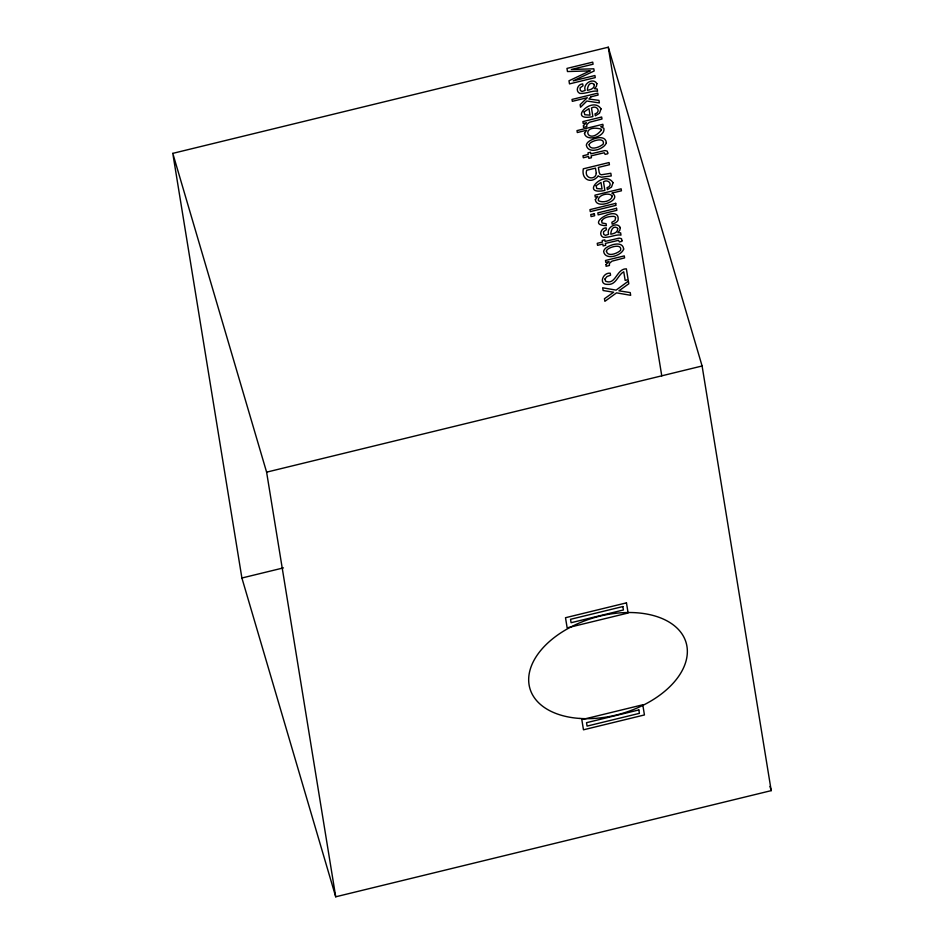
<?xml version="1.0" encoding="UTF-8"?>
<svg xmlns="http://www.w3.org/2000/svg" width="944" height="944" viewBox="0 0 944 944"><rect width="100%" height="100%" fill="white"/><g stroke="black" fill="none" stroke-linecap="round" stroke-linejoin="round"><path stroke-width="1.42" d="M172.787 153.365L608.278 47.2L702.1 365.989L771.213 790.635L335.722 896.8L241.9 578.011L172.787 153.365L266.609 472.153L335.722 896.8M266.609 472.153L702.1 365.989M241.9 578.011L283.448 567.887M769.974 786.411L771.213 790.635M608.278 47.2L661.768 375.865M589.103 144.845C590.248 151.087 600.36 146.981 603.31 143.96C604.809 137.199 593.859 140.385 590.885 142.544A4.425 2.714 -16.4 0 0 589.103 144.845M604.998 278.987L605.517 281.123C615.748 285.749 616.42 268.58 626.368 268.851L628.126 279.66L625.152 280.392L623.748 271.789C617.659 275.058 616.243 285.194 607.688 284.392C598.378 284.876 602.626 272.297 610.237 273.194L610.556 275.2L606.992 276.557L604.998 278.987M606.414 251.187C607.558 257.429 617.671 253.322 620.621 250.302C622.12 243.54 611.169 246.726 608.196 248.886A4.425 2.714 -16.4 0 0 606.414 251.187M601.493 129.989C587.652 146.662 579.404 123.593 601.139 129.057L601.493 129.989M584.478 133.375C586.165 142.308 605.883 136.597 603.841 128.254L600.738 126.72L603.145 126.142L602.85 124.313L576.996 130.614L577.315 132.538L586.661 130.26L584.478 133.375M601.033 108.89L599.475 113.256L595.334 115.817L595.027 113.87C601.363 112.029 596.915 104.583 591.475 107.958L592.879 116.584C566.837 121.988 592.23 95.108 601.033 108.89M612.349 196.269C611.028 201.343 602.437 203.137 598.354 200.659C597.257 194.971 609.623 191.691 612.349 196.269M613.045 182.699L611.5 187.077L607.358 189.626L607.039 187.679C613.376 185.838 608.927 178.404 603.487 181.767L604.892 190.405C578.849 195.797 604.254 168.929 613.045 182.699M596.891 83.686L596.372 86.411L594.46 88.689L597.21 88.996L597.552 91.238C592.926 90.164 586.059 93.928 579.887 93.432C574.896 91.19 577.846 84.016 582.708 83.91L583.014 85.762L580.041 87.886L580.289 90.435L582.023 91.485L585.186 90.4C582.542 83.662 593.552 77.207 596.891 83.686M596.289 173.189C595.794 180.54 583.899 179.03 586.661 170.274L595.463 168.126L596.289 173.189M620.314 227.575L619.783 230.301L617.872 232.566L620.633 232.873L620.975 235.127C616.349 234.053 609.47 237.817 603.299 237.322C598.319 235.068 601.257 227.905 606.131 227.799L606.426 229.64L603.452 231.764L603.712 234.313L605.434 235.363L608.609 234.289C605.965 227.539 616.975 221.097 620.314 227.575M594.283 84.807C594.578 88.535 590.33 89.881 587.38 90.305C587.392 86.801 589.457 81.137 593.953 84.051L594.283 84.807M617.706 228.684C617.99 232.413 613.742 233.77 610.792 234.195C610.815 230.69 612.868 225.014 617.376 227.941L617.706 228.684M595.369 199.562C596.112 210.5 623.536 199.597 611.854 193.119L621.447 190.782L621.128 188.812L594.944 195.184L595.263 197.107L597.753 196.505L595.369 199.562M601.611 220.943L602.048 222.996L606.06 223.704L606.378 225.628C582.566 225.368 620.727 202.807 618.025 220.33A6.643 4.071 -16.4 0 1 615.335 222.843L612.196 224.2L611.877 222.277L615.004 220.483L615.653 217.521A3.988 2.443 -16.4 0 0 613.576 216.353C609.435 216.388 603.912 217.037 601.611 220.943M583.451 125.611L583.486 127.416L586.814 126.602L586.79 124.561L589.327 122.295L601.977 119.003L601.658 117.021L582.885 121.599L583.191 123.487L586.436 122.696L583.451 125.611M606.048 264.485L606.083 266.291L609.411 265.476L609.387 263.435L611.936 261.181L624.586 257.889L624.267 255.907L605.482 260.485L605.788 262.361L609.033 261.571L606.048 264.485M607.759 153.011L607.641 153.778L605.151 154.391L604.231 152.763L591.133 155.854L591.44 157.731L588.867 158.356L588.56 156.48L583.321 157.754L582.991 155.76L588.23 154.474L587.97 152.881L590.555 152.255L590.814 153.848L604.903 150.544L607.228 151.111L607.759 153.011M622.013 240.59L621.895 241.357L619.406 241.959L618.485 240.342L605.387 243.422L605.694 245.31L603.122 245.936L602.815 244.059L597.564 245.334L597.245 243.328L602.484 242.053L602.225 240.46L604.809 239.835L605.069 241.428L619.158 238.124L621.482 238.679L622.013 240.59M606.355 142.709C604.172 149.612 587.911 154.403 586.342 145.199A7.989 4.897 -16.4 0 1 588.501 141.718C592.95 138.225 605.47 134.249 606.355 142.709M623.665 249.063C621.482 255.954 605.222 260.745 603.653 251.541A7.989 4.897 -16.4 0 1 605.812 248.06C610.249 244.567 622.78 240.602 623.665 249.063M584.135 111.899L584.784 114.731L590.035 115.168L588.973 108.619L584.135 111.899M596.148 185.708L596.797 188.552L602.048 188.977L600.986 182.44L596.148 185.708M598.118 176.139C591.723 184.174 581.15 180.056 583.309 168.823L609.069 162.545L609.423 164.728L598.378 167.418L599.192 172.398L599.983 174.251L601.399 174.782L610.815 173.271L611.252 175.95L601.34 177.224L598.118 176.139M591.038 96.772L588.891 99.026L598.956 100.383L599.357 102.92L586.838 101.02L580.548 107.238L580.135 104.713L587.286 97.692L572.324 101.338L572.017 99.439L597.776 93.149L598.083 95.061L591.038 96.772M628.374 281.135L616.113 290.127L602.673 287.778L603.122 290.516L613.647 292.227L604.455 298.717L604.88 301.325L616.55 292.852L630.675 295.307L630.238 292.593L618.934 290.823L628.798 283.766L628.374 281.135M590.012 70.883L568.984 80.795L569.492 83.886L595.251 77.609L594.909 75.532L573.185 80.877L594.165 70.977L593.811 68.806L571.332 69.467L593.068 64.227L592.726 62.139L566.966 68.416L567.474 71.543L590.012 70.883M615.712 203.361L589.953 209.639L590.271 211.621L616.031 205.344L615.712 203.361M594.342 213.71L590.755 214.583L591.086 216.601L594.661 215.728L594.342 213.71M616.515 208.305L597.823 212.86L598.154 214.878L616.845 210.323L616.515 208.305M626.462 602.862L565.503 617.718L567.155 627.866L628.114 613.01L626.462 602.862M622.863 606.555L570.542 619.311L571.096 622.721L623.418 609.966L622.863 606.555M642.781 704.79L581.823 719.658L583.475 729.806L644.433 714.95L642.781 704.79M638.84 709.935L586.519 722.691L587.074 726.101L639.395 713.345L638.84 709.935M579.958 718.455A81.385 49.879 -16.4 0 0 686.312 643.407A81.385 49.879 -16.4 0 0 557.774 634.934A81.385 49.879 -16.4 0 0 579.958 718.455"/></g></svg>
